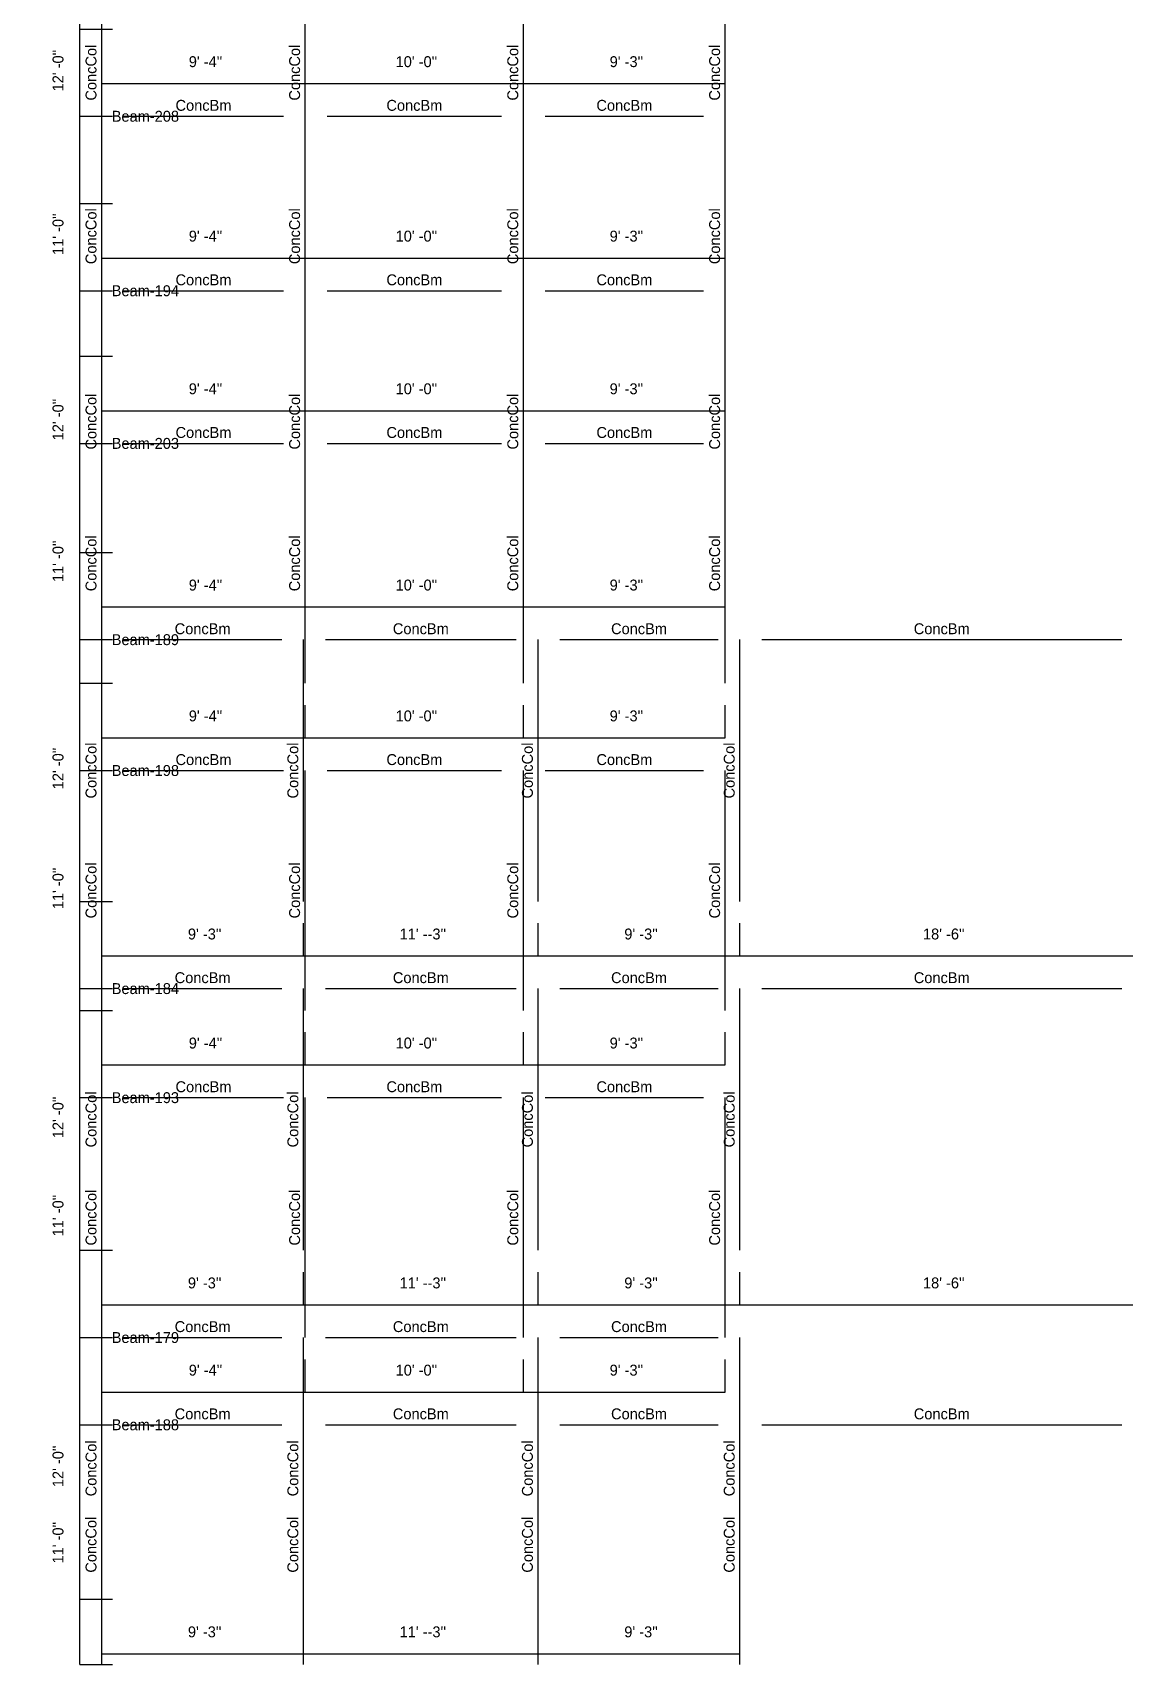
# Model space of a CAD drawing. Extents: x -38 to 2998, y -195 to 11529.
# Drawn here: x -38 to 562, y 6347 to 7246 of the extents above; entities that cross this region are included whole.
import ezdxf
from ezdxf.enums import TextEntityAlignment as Align

# ---------------------------------------------------------------- set-up
doc = ezdxf.new("R2010")
doc.units = 0
doc.header["$MEASUREMENT"] = 0
doc.layers.get('0').update_dxf_attribs({"linetype": 'CONTINUOUS'})
for name, color, linetype in [('CENTERLINES', 7, 'CONTINUOUS'), ('DIMENSIONS', 4, 'CONTINUOUS'), ('TEXT', 5, 'CONTINUOUS')]:
    doc.layers.add(name, color=color, linetype=linetype)
doc.dimstyles.get("Standard").update_dxf_attribs({"dimtxt": 0.18, "dimasz": 0.18, "dimexe": 0.18, "dimexo": 0.0625, "dimgap": 0.09, "dimtad": 0, "dimtih": 1, "dimtoh": 1, "dimdec": 4, "dimzin": 0, "dimtxsty": 'STANDARD', "dimcen": 0.09, "dimazin": 3, "dimtfac": 1, "dimtdec": 4, "dimtofl": 0, "dimtmove": 0, "dimatfit": 3, "dimtolj": 1, "dimtzin": 0})

# ---------------------------------------------------------------- blocks, each defined once
blk = doc.blocks.new('*D1332')
at = {"color": 1, "linetype": 'BYBLOCK'}
for points in [[(4.77, 6358.77), (3.71, 6357.71), (-3.71, 6350.29), (-4.77, 6349.23)], [(115.77, 6358.77), (114.71, 6357.71), (107.29, 6350.29), (106.23, 6349.23)]]:
    blk.add_solid(points, dxfattribs=at)
at = {"layer": 'DIMENSIONS', "color": 9, "linetype": 'BYBLOCK'}
for p, q in [((0, 6354), (0, 6372)), ((111, 6354), (111, 6372))]:
    blk.add_line(p, q, dxfattribs=at)
at = {"layer": 'DIMENSIONS', "color": 0, "linetype": 'BYBLOCK'}
blk.add_line((0, 6354), (111, 6354), dxfattribs=at)
at = {"layer": 'DIMENSIONS', "color": 0, "linetype": 'BYBLOCK', "insert": (55.5, 6366), "char_height": 6, "attachment_point": 5}
blk.add_mtext("\\A1; 9' -3''", dxfattribs=at)
blk = doc.blocks.new('*D1333')
at = {"color": 1, "linetype": 'BYBLOCK'}
for points in [[(115.77, 6358.77), (114.71, 6357.71), (107.29, 6350.29), (106.23, 6349.23)], [(244.77, 6358.77), (243.71, 6357.71), (236.29, 6350.29), (235.23, 6349.23)]]:
    blk.add_solid(points, dxfattribs=at)
at = {"layer": 'DIMENSIONS', "color": 9, "linetype": 'BYBLOCK'}
for p, q in [((111, 6354), (111, 6372)), ((240, 6354), (240, 6372))]:
    blk.add_line(p, q, dxfattribs=at)
at = {"layer": 'DIMENSIONS', "color": 0, "linetype": 'BYBLOCK'}
blk.add_line((111, 6354), (240, 6354), dxfattribs=at)
at = {"layer": 'DIMENSIONS', "color": 0, "linetype": 'BYBLOCK', "insert": (175.5, 6366), "char_height": 6, "attachment_point": 5}
blk.add_mtext("\\A1; 11' --3''", dxfattribs=at)
blk = doc.blocks.new('*D1334')
at = {"color": 1, "linetype": 'BYBLOCK'}
for points in [[(244.77, 6358.77), (243.71, 6357.71), (236.29, 6350.29), (235.23, 6349.23)], [(355.77, 6358.77), (354.71, 6357.71), (347.29, 6350.29), (346.23, 6349.23)]]:
    blk.add_solid(points, dxfattribs=at)
at = {"layer": 'DIMENSIONS', "color": 9, "linetype": 'BYBLOCK'}
for p, q in [((240, 6354), (240, 6372)), ((351, 6354), (351, 6372))]:
    blk.add_line(p, q, dxfattribs=at)
at = {"layer": 'DIMENSIONS', "color": 0, "linetype": 'BYBLOCK'}
blk.add_line((240, 6354), (351, 6354), dxfattribs=at)
at = {"layer": 'DIMENSIONS', "color": 0, "linetype": 'BYBLOCK', "insert": (295.5, 6366), "char_height": 6, "attachment_point": 5}
blk.add_mtext("\\A1; 9' -3''", dxfattribs=at)
blk = doc.blocks.new('*D1335')
at = {"color": 1, "linetype": 'BYBLOCK'}
for points in [[(-8.29, 6524.29), (-7.23, 6523.23), (-16.77, 6532.77), (-15.71, 6531.71)], [(-8.29, 6380.29), (-7.23, 6379.23), (-16.77, 6388.77), (-15.71, 6387.71)]]:
    blk.add_solid(points, dxfattribs=at)
at = {"layer": 'DIMENSIONS', "color": 9, "linetype": 'BYBLOCK'}
for p, q in [((-12, 6528), (6, 6528)), ((-12, 6384), (6, 6384))]:
    blk.add_line(p, q, dxfattribs=at)
at = {"layer": 'DIMENSIONS', "color": 0, "linetype": 'BYBLOCK'}
blk.add_line((-12, 6384), (-12, 6528), dxfattribs=at)
at = {"layer": 'DIMENSIONS', "color": 0, "linetype": 'BYBLOCK', "insert": (-24, 6456), "char_height": 6, "attachment_point": 5, "rotation": 90}
blk.add_mtext("\\A1; 12' -0''", dxfattribs=at)
blk = doc.blocks.new('*D1336')
at = {"color": 1, "linetype": 'BYBLOCK'}
for points in [[(4.77, 6550.77), (3.71, 6549.71), (-3.71, 6542.29), (-4.77, 6541.23)], [(115.77, 6550.77), (114.71, 6549.71), (107.29, 6542.29), (106.23, 6541.23)]]:
    blk.add_solid(points, dxfattribs=at)
at = {"layer": 'DIMENSIONS', "color": 9, "linetype": 'BYBLOCK'}
for p, q in [((0, 6546), (0, 6564)), ((111, 6546), (111, 6564))]:
    blk.add_line(p, q, dxfattribs=at)
at = {"layer": 'DIMENSIONS', "color": 0, "linetype": 'BYBLOCK'}
blk.add_line((0, 6546), (111, 6546), dxfattribs=at)
at = {"layer": 'DIMENSIONS', "color": 0, "linetype": 'BYBLOCK', "insert": (55.5, 6558), "char_height": 6, "attachment_point": 5}
blk.add_mtext("\\A1; 9' -3''", dxfattribs=at)
blk = doc.blocks.new('*D1337')
at = {"color": 1, "linetype": 'BYBLOCK'}
for points in [[(115.77, 6550.77), (114.71, 6549.71), (107.29, 6542.29), (106.23, 6541.23)], [(244.77, 6550.77), (243.71, 6549.71), (236.29, 6542.29), (235.23, 6541.23)]]:
    blk.add_solid(points, dxfattribs=at)
at = {"layer": 'DIMENSIONS', "color": 9, "linetype": 'BYBLOCK'}
for p, q in [((111, 6546), (111, 6564)), ((240, 6546), (240, 6564))]:
    blk.add_line(p, q, dxfattribs=at)
at = {"layer": 'DIMENSIONS', "color": 0, "linetype": 'BYBLOCK'}
blk.add_line((111, 6546), (240, 6546), dxfattribs=at)
at = {"layer": 'DIMENSIONS', "color": 0, "linetype": 'BYBLOCK', "insert": (175.5, 6558), "char_height": 6, "attachment_point": 5}
blk.add_mtext("\\A1; 11' --3''", dxfattribs=at)
blk = doc.blocks.new('*D1338')
at = {"color": 1, "linetype": 'BYBLOCK'}
for points in [[(244.77, 6550.77), (243.71, 6549.71), (236.29, 6542.29), (235.23, 6541.23)], [(355.77, 6550.77), (354.71, 6549.71), (347.29, 6542.29), (346.23, 6541.23)]]:
    blk.add_solid(points, dxfattribs=at)
at = {"layer": 'DIMENSIONS', "color": 9, "linetype": 'BYBLOCK'}
for p, q in [((240, 6546), (240, 6564)), ((351, 6546), (351, 6564))]:
    blk.add_line(p, q, dxfattribs=at)
at = {"layer": 'DIMENSIONS', "color": 0, "linetype": 'BYBLOCK'}
blk.add_line((240, 6546), (351, 6546), dxfattribs=at)
at = {"layer": 'DIMENSIONS', "color": 0, "linetype": 'BYBLOCK', "insert": (295.5, 6558), "char_height": 6, "attachment_point": 5}
blk.add_mtext("\\A1; 9' -3''", dxfattribs=at)
blk = doc.blocks.new('*D1339')
at = {"color": 1, "linetype": 'BYBLOCK'}
for points in [[(355.77, 6550.77), (354.71, 6549.71), (347.29, 6542.29), (346.23, 6541.23)], [(577.77, 6550.77), (576.71, 6549.71), (569.29, 6542.29), (568.23, 6541.23)]]:
    blk.add_solid(points, dxfattribs=at)
at = {"layer": 'DIMENSIONS', "color": 9, "linetype": 'BYBLOCK'}
for p, q in [((351, 6546), (351, 6564)), ((573, 6546), (573, 6564))]:
    blk.add_line(p, q, dxfattribs=at)
at = {"layer": 'DIMENSIONS', "color": 0, "linetype": 'BYBLOCK'}
blk.add_line((351, 6546), (573, 6546), dxfattribs=at)
at = {"layer": 'DIMENSIONS', "color": 0, "linetype": 'BYBLOCK', "insert": (462, 6558), "char_height": 6, "attachment_point": 5}
blk.add_mtext("\\A1; 18' -6''", dxfattribs=at)
blk = doc.blocks.new('*D1351')
at = {"color": 1, "linetype": 'BYBLOCK'}
for points in [[(-8.29, 6716.29), (-7.23, 6715.23), (-16.77, 6724.77), (-15.71, 6723.71)], [(-8.29, 6572.29), (-7.23, 6571.23), (-16.77, 6580.77), (-15.71, 6579.71)]]:
    blk.add_solid(points, dxfattribs=at)
at = {"layer": 'DIMENSIONS', "color": 9, "linetype": 'BYBLOCK'}
for p, q in [((-12, 6720), (6, 6720)), ((-12, 6576), (6, 6576))]:
    blk.add_line(p, q, dxfattribs=at)
at = {"layer": 'DIMENSIONS', "color": 0, "linetype": 'BYBLOCK'}
blk.add_line((-12, 6576), (-12, 6720), dxfattribs=at)
at = {"layer": 'DIMENSIONS', "color": 0, "linetype": 'BYBLOCK', "insert": (-24, 6648), "char_height": 6, "attachment_point": 5, "rotation": 90}
blk.add_mtext("\\A1; 12' -0''", dxfattribs=at)
blk = doc.blocks.new('*D1352')
at = {"color": 1, "linetype": 'BYBLOCK'}
for points in [[(4.77, 6742.77), (3.71, 6741.71), (-3.71, 6734.29), (-4.77, 6733.23)], [(115.77, 6742.77), (114.71, 6741.71), (107.29, 6734.29), (106.23, 6733.23)]]:
    blk.add_solid(points, dxfattribs=at)
at = {"layer": 'DIMENSIONS', "color": 9, "linetype": 'BYBLOCK'}
for p, q in [((0, 6738), (0, 6756)), ((111, 6738), (111, 6756))]:
    blk.add_line(p, q, dxfattribs=at)
at = {"layer": 'DIMENSIONS', "color": 0, "linetype": 'BYBLOCK'}
blk.add_line((0, 6738), (111, 6738), dxfattribs=at)
at = {"layer": 'DIMENSIONS', "color": 0, "linetype": 'BYBLOCK', "insert": (55.5, 6750), "char_height": 6, "attachment_point": 5}
blk.add_mtext("\\A1; 9' -3''", dxfattribs=at)
blk = doc.blocks.new('*D1353')
at = {"color": 1, "linetype": 'BYBLOCK'}
for points in [[(115.77, 6742.77), (114.71, 6741.71), (107.29, 6734.29), (106.23, 6733.23)], [(244.77, 6742.77), (243.71, 6741.71), (236.29, 6734.29), (235.23, 6733.23)]]:
    blk.add_solid(points, dxfattribs=at)
at = {"layer": 'DIMENSIONS', "color": 9, "linetype": 'BYBLOCK'}
for p, q in [((111, 6738), (111, 6756)), ((240, 6738), (240, 6756))]:
    blk.add_line(p, q, dxfattribs=at)
at = {"layer": 'DIMENSIONS', "color": 0, "linetype": 'BYBLOCK'}
blk.add_line((111, 6738), (240, 6738), dxfattribs=at)
at = {"layer": 'DIMENSIONS', "color": 0, "linetype": 'BYBLOCK', "insert": (175.5, 6750), "char_height": 6, "attachment_point": 5}
blk.add_mtext("\\A1; 11' --3''", dxfattribs=at)
blk = doc.blocks.new('*D1354')
at = {"color": 1, "linetype": 'BYBLOCK'}
for points in [[(244.77, 6742.77), (243.71, 6741.71), (236.29, 6734.29), (235.23, 6733.23)], [(355.77, 6742.77), (354.71, 6741.71), (347.29, 6734.29), (346.23, 6733.23)]]:
    blk.add_solid(points, dxfattribs=at)
at = {"layer": 'DIMENSIONS', "color": 9, "linetype": 'BYBLOCK'}
for p, q in [((240, 6738), (240, 6756)), ((351, 6738), (351, 6756))]:
    blk.add_line(p, q, dxfattribs=at)
at = {"layer": 'DIMENSIONS', "color": 0, "linetype": 'BYBLOCK'}
blk.add_line((240, 6738), (351, 6738), dxfattribs=at)
at = {"layer": 'DIMENSIONS', "color": 0, "linetype": 'BYBLOCK', "insert": (295.5, 6750), "char_height": 6, "attachment_point": 5}
blk.add_mtext("\\A1; 9' -3''", dxfattribs=at)
blk = doc.blocks.new('*D1355')
at = {"color": 1, "linetype": 'BYBLOCK'}
for points in [[(355.77, 6742.77), (354.71, 6741.71), (347.29, 6734.29), (346.23, 6733.23)], [(577.77, 6742.77), (576.71, 6741.71), (569.29, 6734.29), (568.23, 6733.23)]]:
    blk.add_solid(points, dxfattribs=at)
at = {"layer": 'DIMENSIONS', "color": 9, "linetype": 'BYBLOCK'}
for p, q in [((351, 6738), (351, 6756)), ((573, 6738), (573, 6756))]:
    blk.add_line(p, q, dxfattribs=at)
at = {"layer": 'DIMENSIONS', "color": 0, "linetype": 'BYBLOCK'}
blk.add_line((351, 6738), (573, 6738), dxfattribs=at)
at = {"layer": 'DIMENSIONS', "color": 0, "linetype": 'BYBLOCK', "insert": (462, 6750), "char_height": 6, "attachment_point": 5}
blk.add_mtext("\\A1; 18' -6''", dxfattribs=at)
blk = doc.blocks.new('*D1367')
at = {"color": 1, "linetype": 'BYBLOCK'}
for points in [[(-8.29, 6908.29), (-7.23, 6907.23), (-16.77, 6916.77), (-15.71, 6915.71)], [(-8.29, 6764.29), (-7.23, 6763.23), (-16.77, 6772.77), (-15.71, 6771.71)]]:
    blk.add_solid(points, dxfattribs=at)
at = {"layer": 'DIMENSIONS', "color": 9, "linetype": 'BYBLOCK'}
for p, q in [((-12, 6912), (6, 6912)), ((-12, 6768), (6, 6768))]:
    blk.add_line(p, q, dxfattribs=at)
at = {"layer": 'DIMENSIONS', "color": 0, "linetype": 'BYBLOCK'}
blk.add_line((-12, 6768), (-12, 6912), dxfattribs=at)
at = {"layer": 'DIMENSIONS', "color": 0, "linetype": 'BYBLOCK', "insert": (-24, 6840), "char_height": 6, "attachment_point": 5, "rotation": 90}
blk.add_mtext("\\A1; 12' -0''", dxfattribs=at)
blk = doc.blocks.new('*D1368')
at = {"color": 1, "linetype": 'BYBLOCK'}
for points in [[(4.77, 6934.77), (3.71, 6933.71), (-3.71, 6926.29), (-4.77, 6925.23)], [(116.73, 6934.77), (115.67, 6933.71), (108.25, 6926.29), (107.19, 6925.23)]]:
    blk.add_solid(points, dxfattribs=at)
at = {"layer": 'DIMENSIONS', "color": 9, "linetype": 'BYBLOCK'}
for p, q in [((0, 6930), (0, 6948)), ((111.96, 6930), (111.96, 6948))]:
    blk.add_line(p, q, dxfattribs=at)
at = {"layer": 'DIMENSIONS', "color": 0, "linetype": 'BYBLOCK'}
blk.add_line((0, 6930), (111.96, 6930), dxfattribs=at)
at = {"layer": 'DIMENSIONS', "color": 0, "linetype": 'BYBLOCK', "insert": (55.98, 6942), "char_height": 6, "attachment_point": 5}
blk.add_mtext("\\A1; 9' -4''", dxfattribs=at)
blk = doc.blocks.new('*D1369')
at = {"color": 1, "linetype": 'BYBLOCK'}
for points in [[(116.73, 6934.77), (115.67, 6933.71), (108.25, 6926.29), (107.19, 6925.23)], [(236.73, 6934.77), (235.67, 6933.71), (228.25, 6926.29), (227.19, 6925.23)]]:
    blk.add_solid(points, dxfattribs=at)
at = {"layer": 'DIMENSIONS', "color": 9, "linetype": 'BYBLOCK'}
for p, q in [((111.96, 6930), (111.96, 6948)), ((231.96, 6930), (231.96, 6948))]:
    blk.add_line(p, q, dxfattribs=at)
at = {"layer": 'DIMENSIONS', "color": 0, "linetype": 'BYBLOCK'}
blk.add_line((111.96, 6930), (231.96, 6930), dxfattribs=at)
at = {"layer": 'DIMENSIONS', "color": 0, "linetype": 'BYBLOCK', "insert": (171.96, 6942), "char_height": 6, "attachment_point": 5}
blk.add_mtext("\\A1; 10' -0''", dxfattribs=at)
blk = doc.blocks.new('*D1370')
at = {"color": 1, "linetype": 'BYBLOCK'}
for points in [[(236.73, 6934.77), (235.67, 6933.71), (228.25, 6926.29), (227.19, 6925.23)], [(347.73, 6934.77), (346.67, 6933.71), (339.25, 6926.29), (338.19, 6925.23)]]:
    blk.add_solid(points, dxfattribs=at)
at = {"layer": 'DIMENSIONS', "color": 9, "linetype": 'BYBLOCK'}
for p, q in [((231.96, 6930), (231.96, 6948)), ((342.96, 6930), (342.96, 6948))]:
    blk.add_line(p, q, dxfattribs=at)
at = {"layer": 'DIMENSIONS', "color": 0, "linetype": 'BYBLOCK'}
blk.add_line((231.96, 6930), (342.96, 6930), dxfattribs=at)
at = {"layer": 'DIMENSIONS', "color": 0, "linetype": 'BYBLOCK', "insert": (287.46, 6942), "char_height": 6, "attachment_point": 5}
blk.add_mtext("\\A1; 9' -3''", dxfattribs=at)
blk = doc.blocks.new('*D1371')
at = {"color": 1, "linetype": 'BYBLOCK'}
for points in [[(-8.29, 7100.29), (-7.23, 7099.23), (-16.77, 7108.77), (-15.71, 7107.71)], [(-8.29, 6956.29), (-7.23, 6955.23), (-16.77, 6964.77), (-15.71, 6963.71)]]:
    blk.add_solid(points, dxfattribs=at)
at = {"layer": 'DIMENSIONS', "color": 9, "linetype": 'BYBLOCK'}
for p, q in [((-12, 7104), (6, 7104)), ((-12, 6960), (6, 6960))]:
    blk.add_line(p, q, dxfattribs=at)
at = {"layer": 'DIMENSIONS', "color": 0, "linetype": 'BYBLOCK'}
blk.add_line((-12, 6960), (-12, 7104), dxfattribs=at)
at = {"layer": 'DIMENSIONS', "color": 0, "linetype": 'BYBLOCK', "insert": (-24, 7032), "char_height": 6, "attachment_point": 5, "rotation": 90}
blk.add_mtext("\\A1; 12' -0''", dxfattribs=at)
blk = doc.blocks.new('*D1372')
at = {"color": 1, "linetype": 'BYBLOCK'}
for points in [[(4.77, 7126.77), (3.71, 7125.71), (-3.71, 7118.29), (-4.77, 7117.23)], [(116.73, 7126.77), (115.67, 7125.71), (108.25, 7118.29), (107.19, 7117.23)]]:
    blk.add_solid(points, dxfattribs=at)
at = {"layer": 'DIMENSIONS', "color": 9, "linetype": 'BYBLOCK'}
for p, q in [((0, 7122), (0, 7140)), ((111.96, 7122), (111.96, 7140))]:
    blk.add_line(p, q, dxfattribs=at)
at = {"layer": 'DIMENSIONS', "color": 0, "linetype": 'BYBLOCK'}
blk.add_line((0, 7122), (111.96, 7122), dxfattribs=at)
at = {"layer": 'DIMENSIONS', "color": 0, "linetype": 'BYBLOCK', "insert": (55.98, 7134), "char_height": 6, "attachment_point": 5}
blk.add_mtext("\\A1; 9' -4''", dxfattribs=at)
blk = doc.blocks.new('*D1373')
at = {"color": 1, "linetype": 'BYBLOCK'}
for points in [[(116.73, 7126.77), (115.67, 7125.71), (108.25, 7118.29), (107.19, 7117.23)], [(236.73, 7126.77), (235.67, 7125.71), (228.25, 7118.29), (227.19, 7117.23)]]:
    blk.add_solid(points, dxfattribs=at)
at = {"layer": 'DIMENSIONS', "color": 9, "linetype": 'BYBLOCK'}
for p, q in [((111.96, 7122), (111.96, 7140)), ((231.96, 7122), (231.96, 7140))]:
    blk.add_line(p, q, dxfattribs=at)
at = {"layer": 'DIMENSIONS', "color": 0, "linetype": 'BYBLOCK'}
blk.add_line((111.96, 7122), (231.96, 7122), dxfattribs=at)
at = {"layer": 'DIMENSIONS', "color": 0, "linetype": 'BYBLOCK', "insert": (171.96, 7134), "char_height": 6, "attachment_point": 5}
blk.add_mtext("\\A1; 10' -0''", dxfattribs=at)
blk = doc.blocks.new('*D1374')
at = {"color": 1, "linetype": 'BYBLOCK'}
for points in [[(236.73, 7126.77), (235.67, 7125.71), (228.25, 7118.29), (227.19, 7117.23)], [(347.73, 7126.77), (346.67, 7125.71), (339.25, 7118.29), (338.19, 7117.23)]]:
    blk.add_solid(points, dxfattribs=at)
at = {"layer": 'DIMENSIONS', "color": 9, "linetype": 'BYBLOCK'}
for p, q in [((231.96, 7122), (231.96, 7140)), ((342.96, 7122), (342.96, 7140))]:
    blk.add_line(p, q, dxfattribs=at)
at = {"layer": 'DIMENSIONS', "color": 0, "linetype": 'BYBLOCK'}
blk.add_line((231.96, 7122), (342.96, 7122), dxfattribs=at)
at = {"layer": 'DIMENSIONS', "color": 0, "linetype": 'BYBLOCK', "insert": (287.46, 7134), "char_height": 6, "attachment_point": 5}
blk.add_mtext("\\A1; 9' -3''", dxfattribs=at)
blk = doc.blocks.new('*D1375')
at = {"color": 1, "linetype": 'BYBLOCK'}
for points in [[(-8.29, 7292.29), (-7.23, 7291.23), (-16.77, 7300.77), (-15.71, 7299.71)], [(-8.29, 7148.29), (-7.23, 7147.23), (-16.77, 7156.77), (-15.71, 7155.71)]]:
    blk.add_solid(points, dxfattribs=at)
at = {"layer": 'DIMENSIONS', "color": 9, "linetype": 'BYBLOCK'}
for p, q in [((-12, 7296), (6, 7296)), ((-12, 7152), (6, 7152))]:
    blk.add_line(p, q, dxfattribs=at)
at = {"layer": 'DIMENSIONS', "color": 0, "linetype": 'BYBLOCK'}
blk.add_line((-12, 7152), (-12, 7296), dxfattribs=at)
at = {"layer": 'DIMENSIONS', "color": 0, "linetype": 'BYBLOCK', "insert": (-24, 7224), "char_height": 6, "attachment_point": 5, "rotation": 90}
blk.add_mtext("\\A1; 12' -0''", dxfattribs=at)
blk = doc.blocks.new('*D1837')
at = {"color": 1, "linetype": 'BYBLOCK'}
for points in [[(-8.29, 6476.29), (-7.23, 6475.23), (-16.77, 6484.77), (-15.71, 6483.71)], [(-8.29, 6344.29), (-7.23, 6343.23), (-16.77, 6352.77), (-15.71, 6351.71)]]:
    blk.add_solid(points, dxfattribs=at)
at = {"layer": 'DIMENSIONS', "color": 9, "linetype": 'BYBLOCK'}
for p, q in [((-12, 6480), (6, 6480)), ((-12, 6348), (6, 6348))]:
    blk.add_line(p, q, dxfattribs=at)
at = {"layer": 'DIMENSIONS', "color": 0, "linetype": 'BYBLOCK'}
blk.add_line((-12, 6348), (-12, 6480), dxfattribs=at)
at = {"layer": 'DIMENSIONS', "color": 0, "linetype": 'BYBLOCK', "insert": (-24, 6414), "char_height": 6, "attachment_point": 5, "rotation": 90}
blk.add_mtext("\\A1; 11' -0''", dxfattribs=at)
blk = doc.blocks.new('*D1838')
at = {"color": 1, "linetype": 'BYBLOCK'}
for points in [[(4.77, 6502.77), (3.71, 6501.71), (-3.71, 6494.29), (-4.77, 6493.23)], [(116.73, 6502.77), (115.67, 6501.71), (108.25, 6494.29), (107.19, 6493.23)]]:
    blk.add_solid(points, dxfattribs=at)
at = {"layer": 'DIMENSIONS', "color": 9, "linetype": 'BYBLOCK'}
for p, q in [((0, 6498), (0, 6516)), ((111.96, 6498), (111.96, 6516))]:
    blk.add_line(p, q, dxfattribs=at)
at = {"layer": 'DIMENSIONS', "color": 0, "linetype": 'BYBLOCK'}
blk.add_line((0, 6498), (111.96, 6498), dxfattribs=at)
at = {"layer": 'DIMENSIONS', "color": 0, "linetype": 'BYBLOCK', "insert": (55.98, 6510), "char_height": 6, "attachment_point": 5}
blk.add_mtext("\\A1; 9' -4''", dxfattribs=at)
blk = doc.blocks.new('*D1839')
at = {"color": 1, "linetype": 'BYBLOCK'}
for points in [[(116.73, 6502.77), (115.67, 6501.71), (108.25, 6494.29), (107.19, 6493.23)], [(236.73, 6502.77), (235.67, 6501.71), (228.25, 6494.29), (227.19, 6493.23)]]:
    blk.add_solid(points, dxfattribs=at)
at = {"layer": 'DIMENSIONS', "color": 9, "linetype": 'BYBLOCK'}
for p, q in [((111.96, 6498), (111.96, 6516)), ((231.96, 6498), (231.96, 6516))]:
    blk.add_line(p, q, dxfattribs=at)
at = {"layer": 'DIMENSIONS', "color": 0, "linetype": 'BYBLOCK'}
blk.add_line((111.96, 6498), (231.96, 6498), dxfattribs=at)
at = {"layer": 'DIMENSIONS', "color": 0, "linetype": 'BYBLOCK', "insert": (171.96, 6510), "char_height": 6, "attachment_point": 5}
blk.add_mtext("\\A1; 10' -0''", dxfattribs=at)
blk = doc.blocks.new('*D1840')
at = {"color": 1, "linetype": 'BYBLOCK'}
for points in [[(236.73, 6502.77), (235.67, 6501.71), (228.25, 6494.29), (227.19, 6493.23)], [(347.73, 6502.77), (346.67, 6501.71), (339.25, 6494.29), (338.19, 6493.23)]]:
    blk.add_solid(points, dxfattribs=at)
at = {"layer": 'DIMENSIONS', "color": 9, "linetype": 'BYBLOCK'}
for p, q in [((231.96, 6498), (231.96, 6516)), ((342.96, 6498), (342.96, 6516))]:
    blk.add_line(p, q, dxfattribs=at)
at = {"layer": 'DIMENSIONS', "color": 0, "linetype": 'BYBLOCK'}
blk.add_line((231.96, 6498), (342.96, 6498), dxfattribs=at)
at = {"layer": 'DIMENSIONS', "color": 0, "linetype": 'BYBLOCK', "insert": (287.46, 6510), "char_height": 6, "attachment_point": 5}
blk.add_mtext("\\A1; 9' -3''", dxfattribs=at)
blk = doc.blocks.new('*D1841')
at = {"color": 1, "linetype": 'BYBLOCK'}
for points in [[(-8.29, 6656.29), (-7.23, 6655.23), (-16.77, 6664.77), (-15.71, 6663.71)], [(-8.29, 6524.29), (-7.23, 6523.23), (-16.77, 6532.77), (-15.71, 6531.71)]]:
    blk.add_solid(points, dxfattribs=at)
at = {"layer": 'DIMENSIONS', "color": 9, "linetype": 'BYBLOCK'}
for p, q in [((-12, 6660), (6, 6660)), ((-12, 6528), (6, 6528))]:
    blk.add_line(p, q, dxfattribs=at)
at = {"layer": 'DIMENSIONS', "color": 0, "linetype": 'BYBLOCK'}
blk.add_line((-12, 6528), (-12, 6660), dxfattribs=at)
at = {"layer": 'DIMENSIONS', "color": 0, "linetype": 'BYBLOCK', "insert": (-24, 6594), "char_height": 6, "attachment_point": 5, "rotation": 90}
blk.add_mtext("\\A1; 11' -0''", dxfattribs=at)
blk = doc.blocks.new('*D1842')
at = {"color": 1, "linetype": 'BYBLOCK'}
for points in [[(4.77, 6682.77), (3.71, 6681.71), (-3.71, 6674.29), (-4.77, 6673.23)], [(116.73, 6682.77), (115.67, 6681.71), (108.25, 6674.29), (107.19, 6673.23)]]:
    blk.add_solid(points, dxfattribs=at)
at = {"layer": 'DIMENSIONS', "color": 9, "linetype": 'BYBLOCK'}
for p, q in [((0, 6678), (0, 6696)), ((111.96, 6678), (111.96, 6696))]:
    blk.add_line(p, q, dxfattribs=at)
at = {"layer": 'DIMENSIONS', "color": 0, "linetype": 'BYBLOCK'}
blk.add_line((0, 6678), (111.96, 6678), dxfattribs=at)
at = {"layer": 'DIMENSIONS', "color": 0, "linetype": 'BYBLOCK', "insert": (55.98, 6690), "char_height": 6, "attachment_point": 5}
blk.add_mtext("\\A1; 9' -4''", dxfattribs=at)
blk = doc.blocks.new('*D1843')
at = {"color": 1, "linetype": 'BYBLOCK'}
for points in [[(116.73, 6682.77), (115.67, 6681.71), (108.25, 6674.29), (107.19, 6673.23)], [(236.73, 6682.77), (235.67, 6681.71), (228.25, 6674.29), (227.19, 6673.23)]]:
    blk.add_solid(points, dxfattribs=at)
at = {"layer": 'DIMENSIONS', "color": 9, "linetype": 'BYBLOCK'}
for p, q in [((111.96, 6678), (111.96, 6696)), ((231.96, 6678), (231.96, 6696))]:
    blk.add_line(p, q, dxfattribs=at)
at = {"layer": 'DIMENSIONS', "color": 0, "linetype": 'BYBLOCK'}
blk.add_line((111.96, 6678), (231.96, 6678), dxfattribs=at)
at = {"layer": 'DIMENSIONS', "color": 0, "linetype": 'BYBLOCK', "insert": (171.96, 6690), "char_height": 6, "attachment_point": 5}
blk.add_mtext("\\A1; 10' -0''", dxfattribs=at)
blk = doc.blocks.new('*D1844')
at = {"color": 1, "linetype": 'BYBLOCK'}
for points in [[(236.73, 6682.77), (235.67, 6681.71), (228.25, 6674.29), (227.19, 6673.23)], [(347.73, 6682.77), (346.67, 6681.71), (339.25, 6674.29), (338.19, 6673.23)]]:
    blk.add_solid(points, dxfattribs=at)
at = {"layer": 'DIMENSIONS', "color": 9, "linetype": 'BYBLOCK'}
for p, q in [((231.96, 6678), (231.96, 6696)), ((342.96, 6678), (342.96, 6696))]:
    blk.add_line(p, q, dxfattribs=at)
at = {"layer": 'DIMENSIONS', "color": 0, "linetype": 'BYBLOCK'}
blk.add_line((231.96, 6678), (342.96, 6678), dxfattribs=at)
at = {"layer": 'DIMENSIONS', "color": 0, "linetype": 'BYBLOCK', "insert": (287.46, 6690), "char_height": 6, "attachment_point": 5}
blk.add_mtext("\\A1; 9' -3''", dxfattribs=at)
blk = doc.blocks.new('*D1845')
at = {"color": 1, "linetype": 'BYBLOCK'}
for points in [[(-8.29, 6836.29), (-7.23, 6835.23), (-16.77, 6844.77), (-15.71, 6843.71)], [(-8.29, 6704.29), (-7.23, 6703.23), (-16.77, 6712.77), (-15.71, 6711.71)]]:
    blk.add_solid(points, dxfattribs=at)
at = {"layer": 'DIMENSIONS', "color": 9, "linetype": 'BYBLOCK'}
for p, q in [((-12, 6840), (6, 6840)), ((-12, 6708), (6, 6708))]:
    blk.add_line(p, q, dxfattribs=at)
at = {"layer": 'DIMENSIONS', "color": 0, "linetype": 'BYBLOCK'}
blk.add_line((-12, 6708), (-12, 6840), dxfattribs=at)
at = {"layer": 'DIMENSIONS', "color": 0, "linetype": 'BYBLOCK', "insert": (-24, 6774), "char_height": 6, "attachment_point": 5, "rotation": 90}
blk.add_mtext("\\A1; 11' -0''", dxfattribs=at)
blk = doc.blocks.new('*D1846')
at = {"color": 1, "linetype": 'BYBLOCK'}
for points in [[(4.77, 6862.77), (3.71, 6861.71), (-3.71, 6854.29), (-4.77, 6853.23)], [(116.73, 6862.77), (115.67, 6861.71), (108.25, 6854.29), (107.19, 6853.23)]]:
    blk.add_solid(points, dxfattribs=at)
at = {"layer": 'DIMENSIONS', "color": 9, "linetype": 'BYBLOCK'}
for p, q in [((0, 6858), (0, 6876)), ((111.96, 6858), (111.96, 6876))]:
    blk.add_line(p, q, dxfattribs=at)
at = {"layer": 'DIMENSIONS', "color": 0, "linetype": 'BYBLOCK'}
blk.add_line((0, 6858), (111.96, 6858), dxfattribs=at)
at = {"layer": 'DIMENSIONS', "color": 0, "linetype": 'BYBLOCK', "insert": (55.98, 6870), "char_height": 6, "attachment_point": 5}
blk.add_mtext("\\A1; 9' -4''", dxfattribs=at)
blk = doc.blocks.new('*D1847')
at = {"color": 1, "linetype": 'BYBLOCK'}
for points in [[(116.73, 6862.77), (115.67, 6861.71), (108.25, 6854.29), (107.19, 6853.23)], [(236.73, 6862.77), (235.67, 6861.71), (228.25, 6854.29), (227.19, 6853.23)]]:
    blk.add_solid(points, dxfattribs=at)
at = {"layer": 'DIMENSIONS', "color": 9, "linetype": 'BYBLOCK'}
for p, q in [((111.96, 6858), (111.96, 6876)), ((231.96, 6858), (231.96, 6876))]:
    blk.add_line(p, q, dxfattribs=at)
at = {"layer": 'DIMENSIONS', "color": 0, "linetype": 'BYBLOCK'}
blk.add_line((111.96, 6858), (231.96, 6858), dxfattribs=at)
at = {"layer": 'DIMENSIONS', "color": 0, "linetype": 'BYBLOCK', "insert": (171.96, 6870), "char_height": 6, "attachment_point": 5}
blk.add_mtext("\\A1; 10' -0''", dxfattribs=at)
blk = doc.blocks.new('*D1848')
at = {"color": 1, "linetype": 'BYBLOCK'}
for points in [[(236.73, 6862.77), (235.67, 6861.71), (228.25, 6854.29), (227.19, 6853.23)], [(347.73, 6862.77), (346.67, 6861.71), (339.25, 6854.29), (338.19, 6853.23)]]:
    blk.add_solid(points, dxfattribs=at)
at = {"layer": 'DIMENSIONS', "color": 9, "linetype": 'BYBLOCK'}
for p, q in [((231.96, 6858), (231.96, 6876)), ((342.96, 6858), (342.96, 6876))]:
    blk.add_line(p, q, dxfattribs=at)
at = {"layer": 'DIMENSIONS', "color": 0, "linetype": 'BYBLOCK'}
blk.add_line((231.96, 6858), (342.96, 6858), dxfattribs=at)
at = {"layer": 'DIMENSIONS', "color": 0, "linetype": 'BYBLOCK', "insert": (287.46, 6870), "char_height": 6, "attachment_point": 5}
blk.add_mtext("\\A1; 9' -3''", dxfattribs=at)
blk = doc.blocks.new('*D1849')
at = {"color": 1, "linetype": 'BYBLOCK'}
for points in [[(-8.29, 7016.29), (-7.23, 7015.23), (-16.77, 7024.77), (-15.71, 7023.71)], [(-8.29, 6884.29), (-7.23, 6883.23), (-16.77, 6892.77), (-15.71, 6891.71)]]:
    blk.add_solid(points, dxfattribs=at)
at = {"layer": 'DIMENSIONS', "color": 9, "linetype": 'BYBLOCK'}
for p, q in [((-12, 7020), (6, 7020)), ((-12, 6888), (6, 6888))]:
    blk.add_line(p, q, dxfattribs=at)
at = {"layer": 'DIMENSIONS', "color": 0, "linetype": 'BYBLOCK'}
blk.add_line((-12, 6888), (-12, 7020), dxfattribs=at)
at = {"layer": 'DIMENSIONS', "color": 0, "linetype": 'BYBLOCK', "insert": (-24, 6954), "char_height": 6, "attachment_point": 5, "rotation": 90}
blk.add_mtext("\\A1; 11' -0''", dxfattribs=at)
blk = doc.blocks.new('*D1850')
at = {"color": 1, "linetype": 'BYBLOCK'}
for points in [[(4.77, 7042.77), (3.71, 7041.71), (-3.71, 7034.29), (-4.77, 7033.23)], [(116.73, 7042.77), (115.67, 7041.71), (108.25, 7034.29), (107.19, 7033.23)]]:
    blk.add_solid(points, dxfattribs=at)
at = {"layer": 'DIMENSIONS', "color": 9, "linetype": 'BYBLOCK'}
for p, q in [((0, 7038), (0, 7056)), ((111.96, 7038), (111.96, 7056))]:
    blk.add_line(p, q, dxfattribs=at)
at = {"layer": 'DIMENSIONS', "color": 0, "linetype": 'BYBLOCK'}
blk.add_line((0, 7038), (111.96, 7038), dxfattribs=at)
at = {"layer": 'DIMENSIONS', "color": 0, "linetype": 'BYBLOCK', "insert": (55.98, 7050), "char_height": 6, "attachment_point": 5}
blk.add_mtext("\\A1; 9' -4''", dxfattribs=at)
blk = doc.blocks.new('*D1851')
at = {"color": 1, "linetype": 'BYBLOCK'}
for points in [[(116.73, 7042.77), (115.67, 7041.71), (108.25, 7034.29), (107.19, 7033.23)], [(236.73, 7042.77), (235.67, 7041.71), (228.25, 7034.29), (227.19, 7033.23)]]:
    blk.add_solid(points, dxfattribs=at)
at = {"layer": 'DIMENSIONS', "color": 9, "linetype": 'BYBLOCK'}
for p, q in [((111.96, 7038), (111.96, 7056)), ((231.96, 7038), (231.96, 7056))]:
    blk.add_line(p, q, dxfattribs=at)
at = {"layer": 'DIMENSIONS', "color": 0, "linetype": 'BYBLOCK'}
blk.add_line((111.96, 7038), (231.96, 7038), dxfattribs=at)
at = {"layer": 'DIMENSIONS', "color": 0, "linetype": 'BYBLOCK', "insert": (171.96, 7050), "char_height": 6, "attachment_point": 5}
blk.add_mtext("\\A1; 10' -0''", dxfattribs=at)
blk = doc.blocks.new('*D1852')
at = {"color": 1, "linetype": 'BYBLOCK'}
for points in [[(236.73, 7042.77), (235.67, 7041.71), (228.25, 7034.29), (227.19, 7033.23)], [(347.73, 7042.77), (346.67, 7041.71), (339.25, 7034.29), (338.19, 7033.23)]]:
    blk.add_solid(points, dxfattribs=at)
at = {"layer": 'DIMENSIONS', "color": 9, "linetype": 'BYBLOCK'}
for p, q in [((231.96, 7038), (231.96, 7056)), ((342.96, 7038), (342.96, 7056))]:
    blk.add_line(p, q, dxfattribs=at)
at = {"layer": 'DIMENSIONS', "color": 0, "linetype": 'BYBLOCK'}
blk.add_line((231.96, 7038), (342.96, 7038), dxfattribs=at)
at = {"layer": 'DIMENSIONS', "color": 0, "linetype": 'BYBLOCK', "insert": (287.46, 7050), "char_height": 6, "attachment_point": 5}
blk.add_mtext("\\A1; 9' -3''", dxfattribs=at)
blk = doc.blocks.new('*D1853')
at = {"color": 1, "linetype": 'BYBLOCK'}
for points in [[(-8.29, 7196.29), (-7.23, 7195.23), (-16.77, 7204.77), (-15.71, 7203.71)], [(-8.29, 7064.29), (-7.23, 7063.23), (-16.77, 7072.77), (-15.71, 7071.71)]]:
    blk.add_solid(points, dxfattribs=at)
at = {"layer": 'DIMENSIONS', "color": 9, "linetype": 'BYBLOCK'}
for p, q in [((-12, 7200), (6, 7200)), ((-12, 7068), (6, 7068))]:
    blk.add_line(p, q, dxfattribs=at)
at = {"layer": 'DIMENSIONS', "color": 0, "linetype": 'BYBLOCK'}
blk.add_line((-12, 7068), (-12, 7200), dxfattribs=at)
at = {"layer": 'DIMENSIONS', "color": 0, "linetype": 'BYBLOCK', "insert": (-24, 7134), "char_height": 6, "attachment_point": 5, "rotation": 90}
blk.add_mtext("\\A1; 11' -0''", dxfattribs=at)
blk = doc.blocks.new('*D1854')
at = {"color": 1, "linetype": 'BYBLOCK'}
for points in [[(4.77, 7222.77), (3.71, 7221.71), (-3.71, 7214.29), (-4.77, 7213.23)], [(116.73, 7222.77), (115.67, 7221.71), (108.25, 7214.29), (107.19, 7213.23)]]:
    blk.add_solid(points, dxfattribs=at)
at = {"layer": 'DIMENSIONS', "color": 9, "linetype": 'BYBLOCK'}
for p, q in [((0, 7218), (0, 7236)), ((111.96, 7218), (111.96, 7236))]:
    blk.add_line(p, q, dxfattribs=at)
at = {"layer": 'DIMENSIONS', "color": 0, "linetype": 'BYBLOCK'}
blk.add_line((0, 7218), (111.96, 7218), dxfattribs=at)
at = {"layer": 'DIMENSIONS', "color": 0, "linetype": 'BYBLOCK', "insert": (55.98, 7230), "char_height": 6, "attachment_point": 5}
blk.add_mtext("\\A1; 9' -4''", dxfattribs=at)
blk = doc.blocks.new('*D1855')
at = {"color": 1, "linetype": 'BYBLOCK'}
for points in [[(116.73, 7222.77), (115.67, 7221.71), (108.25, 7214.29), (107.19, 7213.23)], [(236.73, 7222.77), (235.67, 7221.71), (228.25, 7214.29), (227.19, 7213.23)]]:
    blk.add_solid(points, dxfattribs=at)
at = {"layer": 'DIMENSIONS', "color": 9, "linetype": 'BYBLOCK'}
for p, q in [((111.96, 7218), (111.96, 7236)), ((231.96, 7218), (231.96, 7236))]:
    blk.add_line(p, q, dxfattribs=at)
at = {"layer": 'DIMENSIONS', "color": 0, "linetype": 'BYBLOCK'}
blk.add_line((111.96, 7218), (231.96, 7218), dxfattribs=at)
at = {"layer": 'DIMENSIONS', "color": 0, "linetype": 'BYBLOCK', "insert": (171.96, 7230), "char_height": 6, "attachment_point": 5}
blk.add_mtext("\\A1; 10' -0''", dxfattribs=at)
blk = doc.blocks.new('*D1856')
at = {"color": 1, "linetype": 'BYBLOCK'}
for points in [[(236.73, 7222.77), (235.67, 7221.71), (228.25, 7214.29), (227.19, 7213.23)], [(347.73, 7222.77), (346.67, 7221.71), (339.25, 7214.29), (338.19, 7213.23)]]:
    blk.add_solid(points, dxfattribs=at)
at = {"layer": 'DIMENSIONS', "color": 9, "linetype": 'BYBLOCK'}
for p, q in [((231.96, 7218), (231.96, 7236)), ((342.96, 7218), (342.96, 7236))]:
    blk.add_line(p, q, dxfattribs=at)
at = {"layer": 'DIMENSIONS', "color": 0, "linetype": 'BYBLOCK'}
blk.add_line((231.96, 7218), (342.96, 7218), dxfattribs=at)
at = {"layer": 'DIMENSIONS', "color": 0, "linetype": 'BYBLOCK', "insert": (287.46, 7230), "char_height": 6, "attachment_point": 5}
blk.add_mtext("\\A1; 9' -3''", dxfattribs=at)
blk = doc.blocks.new('*D1857')
at = {"color": 1, "linetype": 'BYBLOCK'}
for points in [[(-8.29, 7376.29), (-7.23, 7375.23), (-16.77, 7384.77), (-15.71, 7383.71)], [(-8.29, 7244.29), (-7.23, 7243.23), (-16.77, 7252.77), (-15.71, 7251.71)]]:
    blk.add_solid(points, dxfattribs=at)
at = {"layer": 'DIMENSIONS', "color": 9, "linetype": 'BYBLOCK'}
for p, q in [((-12, 7380), (6, 7380)), ((-12, 7248), (6, 7248))]:
    blk.add_line(p, q, dxfattribs=at)
at = {"layer": 'DIMENSIONS', "color": 0, "linetype": 'BYBLOCK'}
blk.add_line((-12, 7248), (-12, 7380), dxfattribs=at)
at = {"layer": 'DIMENSIONS', "color": 0, "linetype": 'BYBLOCK', "insert": (-24, 7314), "char_height": 6, "attachment_point": 5, "rotation": 90}
blk.add_mtext("\\A1; 11' -0''", dxfattribs=at)

msp = doc.modelspace()

# ---------------------------------------------------------------- linework, layer by layer
at = {"layer": 'CENTERLINES', "color": 0, "linetype": 'CONTINUOUS'}
for p, q in [((0, 7152), (0, 7296)), ((111.96, 7152), (111.96, 7296)), ((231.96, 7152), (231.96, 7296)), ((342.96, 7152), (342.96, 7296)), ((0, 7068), (0, 7200)), ((12, 7200), (99.96, 7200)), ((111.96, 7068), (111.96, 7200)), ((123.96, 7200), (219.96, 7200)), ((231.96, 7068), (231.96, 7200)), ((243.96, 7200), (330.96, 7200)), ((342.96, 7068), (342.96, 7200)), ((0, 6960), (0, 7104)), ((12, 7104), (99.96, 7104)), ((111.96, 6960), (111.96, 7104)), ((123.96, 7104), (219.96, 7104)), ((231.96, 6960), (231.96, 7104)), ((243.96, 7104), (330.96, 7104)), ((342.96, 6960), (342.96, 7104)), ((0, 6888), (0, 7020)), ((12, 7020), (99.96, 7020)), ((111.96, 6888), (111.96, 7020)), ((123.96, 7020), (219.96, 7020)), ((231.96, 6888), (231.96, 7020)), ((243.96, 7020), (330.96, 7020)), ((342.96, 6888), (342.96, 7020)), ((0, 6768), (0, 6912)), ((12, 6912), (99, 6912)), ((111, 6768), (111, 6912)), ((123, 6912), (228, 6912)), ((240, 6768), (240, 6912)), ((252, 6912), (339, 6912)), ((351, 6768), (351, 6912)), ((363, 6912), (561, 6912)), ((0, 6708), (0, 6840)), ((12, 6840), (99.96, 6840)), ((111.96, 6708), (111.96, 6840)), ((123.96, 6840), (219.96, 6840)), ((231.96, 6708), (231.96, 6840)), ((243.96, 6840), (330.96, 6840)), ((342.96, 6708), (342.96, 6840)), ((0, 6576), (0, 6720)), ((12, 6720), (99, 6720)), ((111, 6576), (111, 6720)), ((123, 6720), (228, 6720)), ((240, 6576), (240, 6720)), ((252, 6720), (339, 6720)), ((351, 6576), (351, 6720)), ((363, 6720), (561, 6720)), ((0, 6528), (0, 6660)), ((12, 6660), (99.96, 6660)), ((111.96, 6528), (111.96, 6660)), ((123.96, 6660), (219.96, 6660)), ((231.96, 6528), (231.96, 6660)), ((243.96, 6660), (330.96, 6660)), ((342.96, 6528), (342.96, 6660)), ((0, 6384), (0, 6528)), ((12, 6528), (99, 6528)), ((111, 6384), (111, 6528)), ((123, 6528), (228, 6528)), ((240, 6384), (240, 6528)), ((252, 6528), (339, 6528)), ((351, 6384), (351, 6528)), ((0, 6348), (0, 6480)), ((12, 6480), (99, 6480)), ((111, 6348), (111, 6480)), ((123, 6480), (228, 6480)), ((240, 6348), (240, 6480)), ((252, 6480), (339, 6480)), ((351, 6348), (351, 6480)), ((363, 6480), (561, 6480))]:
    msp.add_line(p, q, dxfattribs=at)

# ---------------------------------------------------------------- texts
at = {"layer": 'TEXT', "color": 0}
for p in [(-6, 7224), (105.96, 7224), (225.96, 7224), (336.96, 7224), (-6, 7134), (105.96, 7134), (225.96, 7134), (336.96, 7134), (-6, 7032), (105.96, 7032), (225.96, 7032), (336.96, 7032), (-6, 6954), (105.96, 6954), (225.96, 6954), (336.96, 6954), (-6, 6840), (105, 6840), (234, 6840), (345, 6840), (-6, 6774), (105.96, 6774), (225.96, 6774), (336.96, 6774), (-6, 6648), (105, 6648), (234, 6648), (345, 6648), (-6, 6594), (105.96, 6594), (225.96, 6594), (336.96, 6594), (-6, 6456), (105, 6456), (234, 6456), (345, 6456), (-6, 6414), (105, 6414), (234, 6414), (345, 6414)]:
    msp.add_text('ConcCol', height=6, rotation=90, dxfattribs=at).set_placement(p, align=Align.MIDDLE)
for s, p in [('ConcBm', (55.98, 7206)), ('ConcBm', (171.96, 7206)), ('ConcBm', (287.46, 7206)), ('Beam-208', (24, 7200)), ('Beam-194', (24, 7104)), ('ConcBm', (55.98, 7110)), ('ConcBm', (171.96, 7110)), ('ConcBm', (287.46, 7110)), ('ConcBm', (55.98, 7026)), ('ConcBm', (171.96, 7026)), ('ConcBm', (287.46, 7026)), ('Beam-203', (24, 7020)), ('ConcBm', (55.5, 6918)), ('ConcBm', (175.5, 6918)), ('ConcBm', (295.5, 6918)), ('ConcBm', (462, 6918)), ('Beam-189', (24, 6912)), ('ConcBm', (55.98, 6846)), ('ConcBm', (171.96, 6846)), ('ConcBm', (287.46, 6846)), ('Beam-198', (24, 6840)), ('ConcBm', (55.5, 6726)), ('ConcBm', (175.5, 6726)), ('ConcBm', (295.5, 6726)), ('ConcBm', (462, 6726)), ('Beam-184', (24, 6720)), ('ConcBm', (55.98, 6666)), ('ConcBm', (171.96, 6666)), ('ConcBm', (287.46, 6666)), ('Beam-193', (24, 6660)), ('Beam-179', (24, 6528)), ('ConcBm', (55.5, 6534)), ('ConcBm', (175.5, 6534)), ('ConcBm', (295.5, 6534)), ('ConcBm', (55.5, 6486)), ('ConcBm', (175.5, 6486)), ('ConcBm', (295.5, 6486)), ('ConcBm', (462, 6486)), ('Beam-188', (24, 6480))]:
    msp.add_text(s, height=6, dxfattribs=at).set_placement(p, align=Align.MIDDLE)

# ---------------------------------------------------------------- dimensions: what is measured, and where the dimension line sits
at = {"layer": 'DIMENSIONS'}
for base, p1, p2, picture, middle in [((-12, 7380), (-24, 7248), (-24, 7380), '*D1857', (-24, 7314)), ((-12, 7296), (-24, 7152), (-24, 7296), '*D1375', (-24, 7224)), ((111.96, 7218), (0, 7206), (111.96, 7206), '*D1854', (55.98, 7206)), ((231.96, 7218), (111.96, 7206), (231.96, 7206), '*D1855', (171.96, 7206)), ((342.96, 7218), (231.96, 7206), (342.96, 7206), '*D1856', (287.46, 7206)), ((-12, 7200), (-24, 7068), (-24, 7200), '*D1853', (-24, 7134)), ((111.96, 7122), (0, 7110), (111.96, 7110), '*D1372', (55.98, 7110)), ((231.96, 7122), (111.96, 7110), (231.96, 7110), '*D1373', (171.96, 7110)), ((342.96, 7122), (231.96, 7110), (342.96, 7110), '*D1374', (287.46, 7110)), ((-12, 7104), (-24, 6960), (-24, 7104), '*D1371', (-24, 7032)), ((111.96, 7038), (0, 7026), (111.96, 7026), '*D1850', (55.98, 7026)), ((231.96, 7038), (111.96, 7026), (231.96, 7026), '*D1851', (171.96, 7026)), ((342.96, 7038), (231.96, 7026), (342.96, 7026), '*D1852', (287.46, 7026)), ((-12, 7020), (-24, 6888), (-24, 7020), '*D1849', (-24, 6954)), ((111.96, 6930), (0, 6918), (111.96, 6918), '*D1368', (55.98, 6918)), ((231.96, 6930), (111.96, 6918), (231.96, 6918), '*D1369', (171.96, 6918)), ((342.96, 6930), (231.96, 6918), (342.96, 6918), '*D1370', (287.46, 6918)), ((-12, 6912), (-24, 6768), (-24, 6912), '*D1367', (-24, 6840)), ((111.96, 6858), (0, 6846), (111.96, 6846), '*D1846', (55.98, 6846)), ((231.96, 6858), (111.96, 6846), (231.96, 6846), '*D1847', (171.96, 6846)), ((342.96, 6858), (231.96, 6846), (342.96, 6846), '*D1848', (287.46, 6846)), ((-12, 6840), (-24, 6708), (-24, 6840), '*D1845', (-24, 6774)), ((111, 6738), (0, 6726), (111, 6726), '*D1352', (55.5, 6726)), ((240, 6738), (111, 6726), (240, 6726), '*D1353', (175.5, 6726)), ((351, 6738), (240, 6726), (351, 6726), '*D1354', (295.5, 6726)), ((573, 6738), (351, 6726), (573, 6726), '*D1355', (462, 6726)), ((-12, 6720), (-24, 6576), (-24, 6720), '*D1351', (-24, 6648)), ((111.96, 6678), (0, 6666), (111.96, 6666), '*D1842', (55.98, 6666)), ((231.96, 6678), (111.96, 6666), (231.96, 6666), '*D1843', (171.96, 6666)), ((342.96, 6678), (231.96, 6666), (342.96, 6666), '*D1844', (287.46, 6666)), ((-12, 6660), (-24, 6528), (-24, 6660), '*D1841', (-24, 6594)), ((111, 6546), (0, 6534), (111, 6534), '*D1336', (55.5, 6534)), ((240, 6546), (111, 6534), (240, 6534), '*D1337', (175.5, 6534)), ((351, 6546), (240, 6534), (351, 6534), '*D1338', (295.5, 6534)), ((573, 6546), (351, 6534), (573, 6534), '*D1339', (462, 6534)), ((-12, 6528), (-24, 6384), (-24, 6528), '*D1335', (-24, 6456)), ((111.96, 6498), (0, 6486), (111.96, 6486), '*D1838', (55.98, 6486)), ((231.96, 6498), (111.96, 6486), (231.96, 6486), '*D1839', (171.96, 6486)), ((342.96, 6498), (231.96, 6486), (342.96, 6486), '*D1840', (287.46, 6486)), ((-12, 6480), (-24, 6348), (-24, 6480), '*D1837', (-24, 6414)), ((111, 6354), (0, 6342), (111, 6342), '*D1332', (55.5, 6342)), ((240, 6354), (111, 6342), (240, 6342), '*D1333', (175.5, 6342)), ((351, 6354), (240, 6342), (351, 6342), '*D1334', (295.5, 6342))]:
    dim = msp.add_linear_dim(base=base, p1=p1, p2=p2, dimstyle='STANDARD', dxfattribs=at)
    dim.commit()
    dim.dimension.update_dxf_attribs({"geometry": picture, "text_midpoint": middle})

doc.saveas('drawing.dxf')
